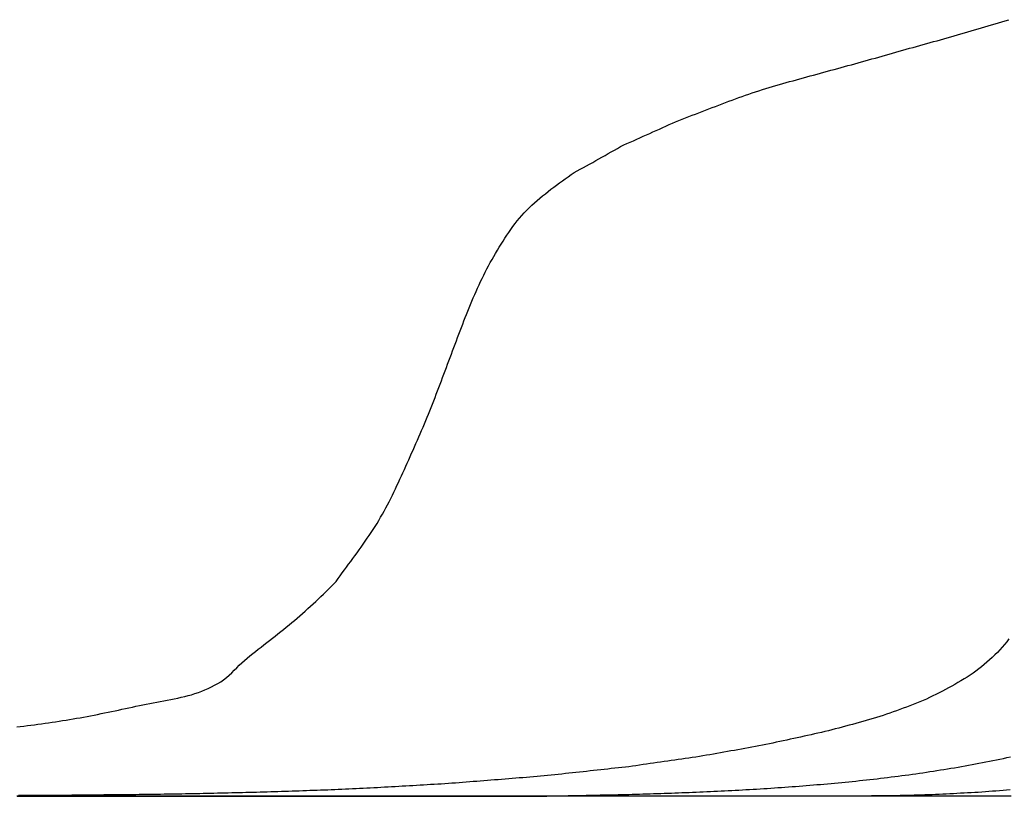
# Model space of a CAD drawing. Extents: x -4 to 218, y 0 to 27.
# Drawn here: x 162.83 to 190.63, y 0 to 21.82 of the extents above; entities that cross this region are included whole.
import ezdxf

# ---------------------------------------------------------------- set-up
doc = ezdxf.new("R2010")
doc.units = 0
doc.header["$MEASUREMENT"] = 0
doc.layers.add('Buttocks', color=7, linetype='Continuous')

msp = doc.modelspace()

# ---------------------------------------------------------------- linework, layer by layer
at = {"layer": 'Buttocks', "color": 135}
for points in [[(162.74918, 1.94852), (162.84846, 1.96056), (162.94765, 1.97281), (163.04691, 1.98531), (163.14622, 1.99806), (163.24535, 2.01104), (163.34442, 2.02428), (163.44353, 2.0378), (163.54259, 2.05158), (163.64163, 2.06567), (163.7406, 2.08005), (163.83951, 2.09474), (163.93831, 2.10975), (164.03709, 2.1251), (164.13594, 2.14083), (164.23463, 2.15692), (164.33336, 2.17342), (164.43178, 2.19029), (164.53027, 2.20763), (164.62874, 2.22543), (164.72713, 2.24368), (164.82535, 2.26234), (164.92357, 2.2814), (165.02168, 2.30083), (165.11961, 2.32058), (165.21764, 2.34066), (165.3156, 2.36102), (165.41333, 2.38159), (165.51123, 2.40239), (165.60907, 2.42336), (165.70677, 2.44441), (165.80452, 2.46554), (165.90227, 2.48669), (166.00006, 2.50779), (166.09789, 2.5288), (166.1958, 2.54964), (166.29352, 2.57018), (166.39156, 2.59044), (166.48952, 2.61024), (166.58771, 2.62955), (166.686, 2.64828), (166.78416, 2.66655), (166.8826, 2.68466), (166.98102, 2.70278), (167.0793, 2.72116), (167.17755, 2.74011), (167.27563, 2.75991), (167.37354, 2.7809), (167.47083, 2.80335), (167.56772, 2.82766), (167.66412, 2.8542), (167.75987, 2.8833), (167.85474, 2.91525), (167.94844, 2.95006), (168.04102, 2.9877), (168.13255, 3.02821), (168.22282, 3.07155), (168.31137, 3.11767), (168.39853, 3.16697), (168.48372, 3.21957), (168.56636, 3.27569), (168.64613, 3.33613), (168.7222, 3.4011), (168.79483, 3.46973), (168.8653, 3.54053), (168.93533, 3.61193), (169.00642, 3.68257), (169.07881, 3.75101), (169.1535, 3.81763), (169.22961, 3.88247), (169.30672, 3.94609), (169.38448, 4.0088), (169.46275, 4.07095), (169.54146, 4.13274), (169.62024, 4.19419), (169.69928, 4.25559), (169.77831, 4.31694), (169.85719, 4.37824), (169.93626, 4.4399), (170.01491, 4.50151), (170.09331, 4.56333), (170.17171, 4.6256), (170.24977, 4.68817), (170.32741, 4.75104), (170.40488, 4.81445), (170.48187, 4.87826), (170.55846, 4.94257), (170.63458, 5.00742), (170.71039, 5.07292), (170.78551, 5.13873), (170.86029, 5.20508), (170.93481, 5.27197), (171.00883, 5.33914), (171.08255, 5.40672), (171.15588, 5.47465), (171.2289, 5.54294), (171.30157, 5.61158), (171.37405, 5.68078), (171.44594, 5.75014), (171.51741, 5.81998), (171.58864, 5.89064), (171.65903, 5.96199), (171.72757, 6.03487), (171.78271, 6.11751), (171.84134, 6.19835), (171.90074, 6.27867), (171.96039, 6.3589), (172.0201, 6.43916), (172.0797, 6.51943), (172.13914, 6.59974), (172.19856, 6.68038), (172.25755, 6.76087), (172.31654, 6.8419), (172.37515, 6.92298), (172.43333, 7.00419), (172.4912, 7.08574), (172.54858, 7.16757), (172.6055, 7.24981), (172.66183, 7.33251), (172.71741, 7.41563), (172.772, 7.49908), (172.82593, 7.58345), (172.87898, 7.66849), (172.93098, 7.75401), (172.98184, 7.83991), (173.03174, 7.92655), (173.08064, 8.01384), (173.12848, 8.10171), (173.17525, 8.19), (173.22116, 8.27907), (173.26608, 8.36844), (173.31021, 8.45829), (173.35359, 8.54843), (173.3963, 8.63866), (173.43866, 8.7293), (173.48071, 8.82011), (173.52251, 8.91081), (173.56432, 9.00174), (173.60597, 9.09259), (173.64752, 9.18345), (173.68895, 9.27439), (173.73032, 9.36553), (173.77155, 9.45671), (173.8127, 9.54813), (173.85355, 9.63935), (173.89415, 9.7305), (173.93466, 9.822), (173.97491, 9.91345), (174.01506, 10.00524), (174.0549, 10.097), (174.09444, 10.18881), (174.13367, 10.28062), (174.17267, 10.3727), (174.21141, 10.46507), (174.24979, 10.55746), (174.28778, 10.64986), (174.3255, 10.74242), (174.36295, 10.83517), (174.40012, 10.92802), (174.43704, 11.02103), (174.47369, 11.11405), (174.51018, 11.20739), (174.54633, 11.30047), (174.58235, 11.39384), (174.61816, 11.48718), (174.65382, 11.58064), (174.68932, 11.67408), (174.72473, 11.76773), (174.75996, 11.86124), (174.79514, 11.95483), (174.83022, 12.04842), (174.8653, 12.14217), (174.90033, 12.23588), (174.93532, 12.32954), (174.97026, 12.42308), (175.00531, 12.51685), (175.04047, 12.61076), (175.07544, 12.70401), (175.11072, 12.79784), (175.14598, 12.89136), (175.18137, 12.98482), (175.21693, 13.07836), (175.25266, 13.17183), (175.28853, 13.26509), (175.32462, 13.35832), (175.36099, 13.45165), (175.39755, 13.54463), (175.43448, 13.63757), (175.4718, 13.73039), (175.50958, 13.82301), (175.54782, 13.91533), (175.58662, 14.00749), (175.62611, 14.09949), (175.66624, 14.19116), (175.70708, 14.28239), (175.7487, 14.37336), (175.79111, 14.4638), (175.83441, 14.55386), (175.87874, 14.64365), (175.92397, 14.73289), (175.97012, 14.82161), (176.01715, 14.90979), (176.06509, 14.99762), (176.11388, 15.08493), (176.16345, 15.17175), (176.21387, 15.25819), (176.26501, 15.34409), (176.31697, 15.42957), (176.36969, 15.51458), (176.4231, 15.59898), (176.47729, 15.68296), (176.53238, 15.76665), (176.58817, 15.84959), (176.64499, 15.93179), (176.70326, 16.01315), (176.76312, 16.09332), (176.82474, 16.17213), (176.88818, 16.24937), (176.95355, 16.32501), (177.02087, 16.39904), (177.08992, 16.47129), (177.16077, 16.54199), (177.233, 16.61091), (177.30687, 16.67851), (177.38187, 16.7445), (177.45799, 16.8092), (177.5352, 16.8729), (177.61316, 16.93566), (177.69168, 16.99754), (177.77072, 17.05866), (177.85031, 17.11919), (177.93044, 17.1792), (178.01089, 17.23857), (178.0918, 17.29745), (178.17294, 17.35567), (178.25471, 17.4135), (178.33702, 17.47074), (178.41983, 17.52703), (178.50476, 17.58074), (178.59406, 17.62497), (178.68158, 17.67229), (178.76944, 17.72044), (178.85677, 17.76863), (178.94421, 17.81711), (179.0316, 17.8657), (179.11894, 17.91441), (179.20598, 17.96305), (179.29337, 18.01197), (179.38068, 18.06095), (179.4679, 18.10995), (179.55527, 18.15914), (179.64211, 18.20815), (179.72952, 18.2577), (179.81801, 18.30435), (179.90901, 18.34456), (180.00032, 18.38508), (180.0918, 18.42576), (180.18303, 18.46641), (180.27438, 18.50719), (180.36555, 18.54796), (180.45686, 18.58887), (180.54816, 18.62987), (180.63942, 18.67098), (180.73067, 18.71223), (180.82166, 18.75359), (180.91257, 18.79527), (181.00346, 18.83778), (181.09268, 18.88286), (181.18506, 18.92087), (181.27773, 18.95781), (181.37067, 18.99442), (181.46379, 19.03086), (181.55704, 19.06717), (181.65009, 19.10329), (181.74347, 19.13944), (181.83662, 19.17544), (181.92998, 19.21145), (182.02339, 19.24745), (182.11678, 19.2834), (182.2101, 19.3193), (182.30365, 19.35526), (182.39697, 19.39107), (182.49026, 19.42677), (182.58398, 19.46248), (182.67737, 19.49784), (182.7711, 19.53304), (182.86502, 19.56791), (182.95879, 19.60228), (183.0527, 19.63623), (183.147, 19.66985), (183.24136, 19.70298), (183.33589, 19.73566), (183.43048, 19.76782), (183.52544, 19.79952), (183.62045, 19.83063), (183.71585, 19.86119), (183.81107, 19.89104), (183.90672, 19.9204), (184.00261, 19.94923), (184.09851, 19.9775), (184.19469, 20.0053), (184.29077, 20.03258), (184.38728, 20.05953), (184.48351, 20.08609), (184.57999, 20.11255), (184.67627, 20.13889), (184.77254, 20.16526), (184.86913, 20.19178), (184.96562, 20.21833), (185.06184, 20.24484), (185.1584, 20.27146), (185.25491, 20.29808), (185.35146, 20.32469), (185.44789, 20.35123), (185.54491, 20.37734), (185.64098, 20.40331), (185.73706, 20.42948), (185.83365, 20.45586), (185.93018, 20.48229), (186.02663, 20.50876), (186.12303, 20.53529), (186.21947, 20.56193), (186.3161, 20.58884), (186.412, 20.61709), (186.50806, 20.64392), (186.60439, 20.6704), (186.70078, 20.6968), (186.79724, 20.7232), (186.89362, 20.74958), (186.99022, 20.77607), (187.08658, 20.80256), (187.18318, 20.82926), (187.27946, 20.85617), (187.37589, 20.88493), (187.47101, 20.91438), (187.56699, 20.94165), (187.66327, 20.96864), (187.75958, 20.99549), (187.85602, 21.02227), (187.95238, 21.04898), (188.04872, 21.07567), (188.14497, 21.10233), (188.2413, 21.12903), (188.33755, 21.15574), (188.43425, 21.18263), (188.53036, 21.20944), (188.62685, 21.23645), (188.72296, 21.26345), (188.81915, 21.29058), (188.91545, 21.31786), (189.0117, 21.34524), (189.10776, 21.37268), (189.20398, 21.4003), (189.30031, 21.42805), (189.39613, 21.45577), (189.49228, 21.48369), (189.58824, 21.51163), (189.68413, 21.53962), (189.78017, 21.56772), (189.87625, 21.5959), (189.97214, 21.62409), (190.06786, 21.65232), (190.16377, 21.68069), (190.2598, 21.70919), (190.35571, 21.73776), (190.45152, 21.76641), (190.54718, 21.79512), (190.64305, 21.82402)], [(190.64871, 4.4212), (190.58844, 4.34138), (190.5257, 4.26349), (190.4606, 4.18752), (190.39331, 4.11348), (190.32402, 4.04131), (190.2531, 3.97081), (190.18088, 3.90168), (190.10757, 3.8338), (190.03273, 3.76739), (189.95616, 3.70299), (189.87805, 3.64038), (189.79903, 3.57914), (189.71933, 3.5186), (189.63965, 3.45892), (189.55626, 3.4033), (189.47137, 3.35039), (189.38632, 3.29777), (189.30086, 3.24545), (189.21526, 3.19392), (189.12898, 3.14336), (189.04207, 3.0942), (188.95422, 3.04635), (188.86562, 2.99956), (188.77681, 2.95359), (188.68768, 2.90809), (188.59845, 2.86307), (188.50899, 2.81851), (188.41931, 2.77467), (188.3289, 2.73251), (188.237, 2.69264), (188.14461, 2.65403), (188.05186, 2.61623), (187.95897, 2.57922), (187.8658, 2.54294), (187.77222, 2.50724), (187.67873, 2.47222), (187.58484, 2.43762), (187.49077, 2.40351), (187.39661, 2.36993), (187.30226, 2.33687), (187.20758, 2.3043), (187.11299, 2.2724), (187.01805, 2.24107), (186.92287, 2.21054), (186.82727, 2.18126), (186.73106, 2.15348), (186.63481, 2.12648), (186.53825, 2.09966), (186.44182, 2.07304), (186.34537, 2.04655), (186.2489, 2.02018), (186.15251, 1.99397), (186.05598, 1.96786), (185.9593, 1.94189), (185.86281, 1.91624), (185.76611, 1.89087), (185.6693, 1.86591), (185.57239, 1.84151), (185.4753, 1.81776), (185.37779, 1.79471), (185.2803, 1.77239), (185.18256, 1.75049), (185.08501, 1.72887), (184.98721, 1.70732), (184.88953, 1.68586), (184.79178, 1.66444), (184.69415, 1.64309), (184.59642, 1.62175), (184.49873, 1.60044), (184.40099, 1.57914), (184.30344, 1.55791), (184.20584, 1.53671), (184.108, 1.51552), (184.01025, 1.49471), (183.91225, 1.47455), (183.81421, 1.455), (183.71587, 1.43579), (183.61765, 1.41689), (183.51939, 1.39823), (183.42113, 1.37977), (183.3228, 1.36148), (183.22433, 1.34333), (183.12596, 1.32533), (183.02754, 1.30745), (182.92917, 1.28968), (182.8307, 1.27198), (182.73224, 1.25436), (182.63382, 1.2368), (182.53535, 1.21929), (182.43683, 1.20183), (182.33846, 1.18444), (182.24001, 1.16708), (182.14168, 1.1498), (182.04344, 1.13261), (181.94475, 1.11642), (181.84547, 1.10185), (181.74635, 1.08746), (181.64728, 1.0731), (181.54832, 1.05878), (181.44937, 1.04447), (181.35036, 1.03016), (181.25139, 1.01585), (181.15242, 1.00155), (181.05345, 0.98726), (180.95448, 0.97296), (180.85548, 0.95865), (180.75647, 0.94435), (180.65753, 0.93004), (180.55861, 0.91574), (180.45956, 0.90141), (180.36061, 0.88708), (180.26151, 0.87271), (180.16223, 0.85827), (180.06322, 0.84384), (179.96503, 0.83068), (179.86549, 0.81922), (179.76582, 0.80813), (179.6664, 0.79715), (179.56706, 0.78623), (179.46761, 0.77532), (179.36824, 0.76444), (179.26878, 0.75357), (179.16942, 0.74272), (179.0699, 0.73186), (178.9705, 0.72102), (178.87111, 0.71018), (178.77164, 0.69934), (178.67227, 0.68852), (178.57288, 0.6777), (178.4734, 0.66686), (178.37393, 0.65603), (178.27458, 0.64522), (178.17511, 0.63439), (178.07567, 0.62356), (177.97632, 0.61273), (177.87694, 0.60189), (177.7773, 0.59101), (177.67764, 0.5801), (177.57904, 0.56988), (177.47926, 0.56102), (177.37935, 0.55271), (177.27966, 0.54452), (177.18002, 0.53639), (177.08032, 0.52829), (176.98056, 0.52021), (176.88094, 0.51217), (176.78122, 0.50414), (176.68159, 0.49613), (176.58189, 0.48814), (176.48224, 0.48016), (176.38245, 0.4722), (176.28284, 0.46426), (176.18312, 0.45634), (176.08342, 0.44843), (175.98373, 0.44054), (175.88402, 0.43268), (175.78435, 0.42484), (175.68462, 0.41701), (175.58496, 0.40923), (175.48517, 0.40146), (175.38553, 0.39374), (175.2858, 0.38606), (175.18608, 0.37843), (175.08633, 0.37086), (174.98659, 0.36338), (174.88681, 0.35603), (174.78691, 0.34887), (174.6871, 0.34208), (174.58713, 0.33591), (174.48729, 0.33047), (174.38748, 0.32519), (174.28783, 0.31962), (174.18793, 0.31384), (174.08818, 0.30797), (173.98845, 0.30208), (173.88864, 0.29617), (173.78879, 0.29027), (173.68893, 0.28439), (173.58914, 0.27855), (173.48927, 0.27275), (173.38934, 0.267), (173.28954, 0.26131), (173.1897, 0.25567), (173.08989, 0.25011), (172.99002, 0.24461), (172.89009, 0.23919), (172.79027, 0.23385), (172.69037, 0.2286), (172.59056, 0.22344), (172.49065, 0.21838), (172.39072, 0.21343), (172.29091, 0.2086), (172.19096, 0.20389), (172.09109, 0.19931), (171.9912, 0.19486), (171.89128, 0.19054), (171.79132, 0.18633), (171.69142, 0.18224), (171.59145, 0.17826), (171.49153, 0.17438), (171.39165, 0.17059), (171.29172, 0.1669), (171.19173, 0.16329), (171.09184, 0.15977), (170.99179, 0.15631), (170.89188, 0.15294), (170.79196, 0.14963), (170.69193, 0.14638), (170.59198, 0.14318), (170.49202, 0.14002), (170.39212, 0.1369), (170.29214, 0.13379), (170.19225, 0.13067), (170.09235, 0.1275), (169.99257, 0.12421), (169.89258, 0.12071), (169.79282, 0.11716), (169.69269, 0.11375), (169.59259, 0.11062), (169.49271, 0.10776), (169.39265, 0.10507), (169.29256, 0.10249), (169.19266, 0.1), (169.09264, 0.09758), (168.99263, 0.09522), (168.8927, 0.0929), (168.79271, 0.09063), (168.69273, 0.0884), (168.59274, 0.0862), (168.49274, 0.08404), (168.39279, 0.08192), (168.29277, 0.07982), (168.19281, 0.07776), (168.09285, 0.07572), (167.99281, 0.07372), (167.89284, 0.07175), (167.79289, 0.06981), (167.69292, 0.06791), (167.59288, 0.06604), (167.49289, 0.0642), (167.39291, 0.0624), (167.29292, 0.06064), (167.1929, 0.05893), (167.09293, 0.05725), (166.99289, 0.05563), (166.89293, 0.05407), (166.79292, 0.05256), (166.69292, 0.0511), (166.59297, 0.04971), (166.4929, 0.04836), (166.3929, 0.04708), (166.29289, 0.04584), (166.19299, 0.04466), (166.09299, 0.04352), (165.99294, 0.04243), (165.89291, 0.04138), (165.79297, 0.04036), (165.69278, 0.03937), (165.59288, 0.03841), (165.49275, 0.03744), (165.39285, 0.03647), (165.29277, 0.03546), (165.19266, 0.0344), (165.09264, 0.03329), (164.99269, 0.03217), (164.89261, 0.03104), (164.79265, 0.02995), (164.69295, 0.0289), (164.59293, 0.02791), (164.49287, 0.02698), (164.39285, 0.0261), (164.2928, 0.02528), (164.19296, 0.0245), (164.0929, 0.02376), (163.99287, 0.02305), (163.89282, 0.02237), (163.79282, 0.0217), (163.69275, 0.02105), (163.59271, 0.02042), (163.49274, 0.0198), (163.39275, 0.0192), (163.29277, 0.0186), (163.19273, 0.01801), (163.09273, 0.01743), (162.99269, 0.01686), (162.8927, 0.0163), (162.79268, 0.01574)], [(162.75569, 0), (162.85574, 0), (162.95572, 0), (163.05571, 0), (163.15572, 0), (163.25577, 0), (163.35585, 0), (163.45581, 0), (163.55574, 0), (163.65585, 0), (163.75578, 0), (163.85576, 0), (163.95583, 0), (164.0558, 0), (164.15581, 0), (164.25594, 0), (164.35582, 0), (164.45583, 0), (164.5558, 0), (164.6559, 0), (164.75597, 0), (164.85583, 0), (164.95592, 0), (165.05592, 0), (165.15596, 0), (165.25591, 0), (165.35593, 0), (165.45598, 0), (165.55595, 0), (165.65598, 0), (165.75594, 0), (165.85588, 0), (165.95587, 0), (166.05597, 0), (166.15594, 0), (166.25598, 0), (166.35599, 0), (166.4561, 0), (166.55595, 0), (166.65601, 0), (166.75603, 0), (166.85608, 0), (166.95607, 0), (167.05611, 0), (167.15605, 0), (167.25606, 0), (167.35599, 0), (167.45613, 0), (167.55611, 0), (167.65616, 0), (167.75603, 0), (167.85616, 0), (167.95609, 0), (168.0562, 0), (168.15608, 0), (168.25612, 0), (168.35619, 0), (168.45615, 0), (168.55618, 0), (168.65617, 0), (168.7562, 0), (168.8562, 0), (168.95619, 0), (169.05618, 0), (169.15619, 0), (169.25618, 0), (169.35622, 0), (169.45622, 0), (169.55617, 0), (169.65617, 0), (169.75623, 0), (169.85625, 0), (169.95624, 0), (170.05635, 0), (170.15627, 0), (170.25629, 0), (170.35626, 0), (170.45634, 0), (170.55626, 0), (170.65625, 0), (170.75626, 0), (170.85628, 0), (170.95639, 0), (171.0564, 0), (171.1563, 0), (171.25636, 0), (171.35646, 0), (171.45634, 0), (171.55629, 0), (171.65642, 0), (171.75632, 0), (171.85645, 0), (171.95628, 0), (172.05641, 0), (172.15634, 0), (172.25648, 0), (172.35637, 0), (172.45644, 0), (172.55646, 0), (172.65639, 0), (172.75652, 0), (172.85645, 0), (172.95656, 0), (173.05652, 0), (173.15648, 0), (173.25645, 0), (173.35645, 0), (173.45654, 0), (173.55646, 0), (173.65651, 0), (173.75645, 0), (173.85651, 0), (173.95648, 0), (174.05652, 0), (174.15657, 0), (174.25656, 0), (174.35666, 0), (174.45663, 0), (174.55661, 0), (174.65668, 0), (174.75662, 0), (174.85669, 0), (174.95662, 0), (175.05672, 0), (175.15666, 0), (175.25677, 0), (175.35658, 0), (175.45667, 0), (175.55678, 0), (175.65663, 0), (175.75674, 0), (175.85666, 0), (175.95656, 0), (176.05673, 0), (176.15668, 0), (176.25665, 0), (176.35677, 0), (176.4567, 0), (176.55675, 0), (176.65669, 0), (176.75679, 0), (176.85683, 0), (176.95683, 0), (177.05676, 0), (177.15681, 0), (177.25673, 0), (177.33858, 0), (177.35757, 0.00036), (177.45715, 0.00219), (177.55701, 0.004), (177.65685, 0.00581), (177.75684, 0.00763), (177.8568, 0.00945), (177.95674, 0.01129), (178.05678, 0.01313), (178.15666, 0.01498), (178.25664, 0.01685), (178.35675, 0.01873), (178.45668, 0.02063), (178.55659, 0.02255), (178.65671, 0.02449), (178.75664, 0.02646), (178.85664, 0.02847), (178.95676, 0.0305), (179.05666, 0.03255), (179.15688, 0.03463), (179.25679, 0.03674), (179.35681, 0.03887), (179.4568, 0.04101), (179.55687, 0.04318), (179.65695, 0.04535), (179.7569, 0.0476), (179.85681, 0.05005), (179.95677, 0.0528), (180.05661, 0.05574), (180.15666, 0.05876), (180.25658, 0.06177), (180.35635, 0.06474), (180.45641, 0.0677), (180.55634, 0.07065), (180.65631, 0.07362), (180.75629, 0.07662), (180.85614, 0.07966), (180.95616, 0.08278), (181.05611, 0.086), (181.15622, 0.08938), (181.25627, 0.09293), (181.35606, 0.09666), (181.45583, 0.10055), (181.55588, 0.10456), (181.6559, 0.10865), (181.7556, 0.11279), (181.85551, 0.11699), (181.95538, 0.12126), (182.05533, 0.12559), (182.15524, 0.12999), (182.2552, 0.13446), (182.35506, 0.13901), (182.45496, 0.14365), (182.5549, 0.1484), (182.6548, 0.15325), (182.75468, 0.15823), (182.85457, 0.16334), (182.95442, 0.16857), (183.05426, 0.17395), (183.15405, 0.17946), (183.25395, 0.18512), (183.35381, 0.19091), (183.45358, 0.19682), (183.55347, 0.20285), (183.65334, 0.209), (183.75311, 0.21526), (183.85292, 0.22163), (183.95273, 0.22811), (184.05258, 0.23471), (184.15233, 0.24142), (184.25214, 0.24828), (184.35193, 0.25527), (184.45164, 0.26241), (184.55136, 0.26971), (184.65106, 0.27716), (184.75081, 0.28478), (184.85051, 0.29256), (184.95021, 0.30049), (185.04988, 0.30857), (185.14954, 0.3168), (185.24915, 0.32517), (185.34886, 0.3337), (185.44836, 0.34235), (185.54802, 0.35116), (185.64763, 0.36009), (185.74721, 0.36917), (185.84691, 0.3784), (185.94653, 0.38777), (186.04614, 0.3973), (186.14552, 0.40699), (186.24512, 0.41688), (186.34465, 0.427), (186.4442, 0.43739), (186.54361, 0.44805), (186.64282, 0.459), (186.74249, 0.47026), (186.84158, 0.48168), (186.94095, 0.49332), (187.04015, 0.50507), (187.13943, 0.51696), (187.23874, 0.52895), (187.3381, 0.54105), (187.43723, 0.55324), (187.53656, 0.56557), (187.63588, 0.57805), (187.7352, 0.59072), (187.83424, 0.60363), (187.93352, 0.61704), (188.03275, 0.63123), (188.13135, 0.64614), (188.23007, 0.6615), (188.3288, 0.67698), (188.42752, 0.6925), (188.52615, 0.70802), (188.625, 0.72361), (188.72382, 0.73922), (188.82268, 0.75488), (188.92149, 0.77056), (189.0201, 0.78627), (189.119, 0.80211), (189.21786, 0.81803), (189.3167, 0.83413), (189.41547, 0.85068), (189.51381, 0.86865), (189.61172, 0.88794), (189.70964, 0.90736), (189.80779, 0.92685), (189.9057, 0.9463), (190.0038, 0.96583), (190.10202, 0.98541), (190.20004, 1.005), (190.29813, 1.02466), (190.39615, 1.04438), (190.49419, 1.0642), (190.59218, 1.08418), (190.69029, 1.10448)], [(190.65337, 0), (190.55334, 0), (190.45331, 0), (190.3533, 0), (190.25331, 0), (190.15329, 0), (190.05327, 0), (189.95326, 0), (189.85318, 0), (189.7532, 0), (189.6532, 0), (189.55321, 0), (189.45322, 0), (189.35313, 0), (189.25316, 0), (189.15315, 0), (189.05316, 0), (188.95313, 0), (188.85309, 0), (188.75314, 0), (188.65298, 0), (188.55305, 0), (188.45297, 0), (188.35297, 0), (188.25298, 0), (188.15297, 0), (188.05295, 0), (187.95288, 0), (187.85289, 0), (187.75288, 0), (187.65285, 0), (187.5528, 0), (187.45285, 0), (187.35281, 0), (187.25279, 0), (187.15279, 0), (187.05283, 0), (186.9528, 0), (186.85284, 0), (186.75276, 0), (186.65277, 0), (186.55273, 0), (186.45274, 0), (186.35269, 0), (186.25269, 0), (186.15265, 0), (186.05267, 0), (185.95259, 0), (185.85258, 0), (185.75256, 0), (185.65254, 0), (185.55251, 0), (185.45256, 0), (185.35251, 0), (185.25249, 0), (185.15248, 0), (185.05247, 0), (184.95244, 0), (184.85243, 0), (184.75238, 0), (184.65239, 0), (184.55235, 0), (184.45235, 0), (184.35237, 0), (184.25238, 0), (184.15236, 0), (184.05232, 0), (183.95229, 0), (183.85226, 0), (183.75227, 0), (183.65225, 0), (183.5522, 0), (183.45216, 0), (183.35216, 0), (183.2522, 0), (183.15218, 0), (183.05211, 0), (182.95209, 0), (182.85211, 0), (182.75212, 0), (182.65207, 0), (182.55203, 0), (182.45207, 0), (182.35201, 0), (182.25201, 0), (182.15199, 0), (182.05196, 0), (181.95193, 0), (181.85196, 0), (181.75195, 0), (181.65192, 0), (181.55196, 0), (181.45192, 0), (181.35187, 0), (181.25185, 0), (181.15189, 0), (181.05183, 0), (180.95181, 0), (180.85178, 0), (180.7518, 0), (180.65175, 0), (180.55171, 0), (180.45169, 0), (180.35172, 0), (180.25172, 0), (180.1517, 0), (180.05167, 0), (179.95166, 0), (179.85164, 0), (179.75159, 0), (179.65155, 0), (179.55161, 0), (179.45152, 0), (179.35156, 0), (179.25156, 0), (179.1515, 0), (179.0515, 0), (178.95152, 0), (178.85152, 0), (178.75148, 0), (178.65143, 0), (178.55141, 0), (178.4514, 0), (178.35139, 0), (178.25139, 0), (178.15143, 0), (178.05136, 0), (177.95131, 0), (177.85133, 0), (177.75131, 0), (177.65128, 0), (177.55128, 0), (177.45123, 0), (177.35123, 0), (177.25117, 0), (177.15123, 0), (177.05122, 0), (176.95114, 0), (176.85112, 0), (176.75114, 0), (176.65112, 0), (176.55112, 0), (176.45105, 0), (176.35107, 0), (176.25104, 0), (176.15103, 0), (176.05103, 0), (175.951, 0), (175.85101, 0), (175.75096, 0), (175.65099, 0), (175.55092, 0), (175.45093, 0), (175.35091, 0), (175.25093, 0), (175.15091, 0), (175.05087, 0), (174.95091, 0), (174.85086, 0), (174.75079, 0), (174.65079, 0), (174.5508, 0), (174.45079, 0), (174.35077, 0), (174.25075, 0), (174.15074, 0), (174.05077, 0), (173.95068, 0), (173.85066, 0), (173.75069, 0), (173.65067, 0), (173.55066, 0), (173.45064, 0), (173.35063, 0), (173.2506, 0), (173.1506, 0), (173.05052, 0), (172.95053, 0), (172.85054, 0), (172.75052, 0), (172.6505, 0), (172.55052, 0), (172.45044, 0), (172.35042, 0), (172.25044, 0), (172.15044, 0), (172.0504, 0), (171.95039, 0), (171.85036, 0), (171.75038, 0), (171.65039, 0), (171.55035, 0), (171.4503, 0), (171.35028, 0), (171.25031, 0), (171.1503, 0), (171.05026, 0), (170.95024, 0), (170.85019, 0), (170.75018, 0), (170.65019, 0), (170.5502, 0), (170.45013, 0), (170.35011, 0), (170.25012, 0), (170.1501, 0), (170.05009, 0), (169.95006, 0), (169.85007, 0), (169.74995, 0), (169.64999, 0), (169.55002, 0), (169.44998, 0), (169.34996, 0), (169.24995, 0), (169.14993, 0), (169.04994, 0), (168.94992, 0), (168.84984, 0), (168.74991, 0), (168.64986, 0), (168.54984, 0), (168.44987, 0), (168.34984, 0), (168.24982, 0), (168.14981, 0), (168.04977, 0), (167.94977, 0), (167.84975, 0), (167.74969, 0), (167.64972, 0), (167.54968, 0), (167.44966, 0), (167.34967, 0), (167.24968, 0), (167.14963, 0), (167.04958, 0), (166.94958, 0), (166.84956, 0), (166.74962, 0), (166.6496, 0), (166.5495, 0), (166.44949, 0), (166.34952, 0), (166.2495, 0), (166.14944, 0), (166.04942, 0), (165.94943, 0), (165.84943, 0), (165.74942, 0), (165.64941, 0), (165.54942, 0), (165.44936, 0), (165.34941, 0), (165.24933, 0), (165.14934, 0), (165.0493, 0), (164.94931, 0), (164.84927, 0), (164.74927, 0), (164.64923, 0), (164.54921, 0), (164.44923, 0), (164.3492, 0), (164.24916, 0), (164.14919, 0), (164.04913, 0), (163.94914, 0), (163.84909, 0), (163.74905, 0), (163.64908, 0), (163.54904, 0), (163.44901, 0), (163.349, 0), (163.24902, 0), (163.14897, 0), (163.04898, 0), (162.94891, 0), (162.84895, 0), (162.74893, 0)], [(190.68434, 0), (190.58434, 0), (190.48424, 0), (190.38423, 0), (190.28418, 0), (190.18414, 0), (190.08411, 0), (189.98405, 0), (189.88403, 0), (189.78397, 0), (189.68394, 0), (189.58394, 0), (189.48383, 0), (189.38383, 0), (189.28377, 0), (189.18375, 0), (189.08369, 0), (188.9837, 0), (188.88364, 0), (188.78358, 0), (188.68359, 0), (188.58357, 0), (188.48349, 0), (188.38351, 0), (188.28342, 0), (188.18341, 0), (188.0834, 0), (187.98337, 0), (187.88333, 0), (187.78329, 0), (187.68326, 0), (187.58324, 0), (187.48317, 0), (187.3831, 0), (187.2831, 0), (187.18303, 0), (187.08304, 0), (186.98303, 0), (186.883, 0), (186.78297, 0), (186.68286, 0), (186.58282, 0), (186.48277, 0), (186.38272, 0), (186.28271, 0), (186.18266, 0), (186.08261, 0), (185.9826, 0), (185.88252, 0), (185.78256, 0), (185.68256, 0), (185.58246, 0), (185.48239, 0), (185.3824, 0), (185.28241, 0), (185.18239, 0), (185.08232, 0), (184.98224, 0), (184.88225, 0), (184.78217, 0), (184.68217, 0), (184.58212, 0), (184.4821, 0), (184.38208, 0), (184.28207, 0), (184.18205, 0), (184.08203, 0), (183.98203, 0), (183.88217, 0), (183.78224, 0), (183.68216, 0), (183.58206, 0), (183.48206, 0), (183.38184, 0), (183.28178, 0), (183.18175, 0), (183.08167, 0), (182.98158, 0), (182.88155, 0), (182.78154, 0), (182.68149, 0), (182.58145, 0), (182.4814, 0), (182.38142, 0), (182.28136, 0), (182.1813, 0), (182.0813, 0), (181.98126, 0), (181.88121, 0), (181.78113, 0), (181.68115, 0), (181.5811, 0), (181.48106, 0), (181.38106, 0), (181.28102, 0), (181.18094, 0), (181.08095, 0), (180.98088, 0), (180.88084, 0), (180.78081, 0), (180.68079, 0), (180.58076, 0), (180.48074, 0), (180.38071, 0), (180.28059, 0), (180.18057, 0), (180.08058, 0), (179.98053, 0), (179.88054, 0), (179.78047, 0), (179.68044, 0), (179.58041, 0), (179.48036, 0), (179.38034, 0), (179.28033, 0), (179.18028, 0), (179.08023, 0), (178.98021, 0), (178.88016, 0), (178.78009, 0), (178.6801, 0), (178.58006, 0), (178.48, 0), (178.37994, 0), (178.27994, 0), (178.17989, 0), (178.0799, 0), (177.97983, 0), (177.87979, 0), (177.77977, 0), (177.67975, 0), (177.57968, 0), (177.47964, 0), (177.37961, 0), (177.27959, 0), (177.17957, 0), (177.07953, 0), (176.97948, 0), (176.87946, 0), (176.77942, 0), (176.67935, 0), (176.57933, 0), (176.47932, 0), (176.37926, 0), (176.27921, 0), (176.17917, 0), (176.07912, 0), (175.97913, 0), (175.8791, 0), (175.77907, 0), (175.67906, 0), (175.57899, 0), (175.479, 0), (175.37888, 0), (175.27895, 0), (175.17886, 0), (175.07884, 0), (174.97878, 0), (174.87874, 0), (174.77872, 0), (174.6787, 0), (174.57866, 0), (174.47864, 0), (174.37857, 0), (174.27855, 0), (174.17851, 0), (174.07846, 0), (173.97842, 0), (173.8784, 0), (173.7784, 0), (173.67836, 0), (173.57837, 0), (173.47824, 0), (173.3783, 0), (173.27817, 0), (173.17816, 0), (173.07811, 0), (172.97804, 0), (172.87799, 0), (172.77797, 0), (172.67793, 0), (172.57796, 0), (172.47792, 0), (172.37788, 0), (172.27785, 0), (172.17781, 0), (172.07779, 0), (171.97771, 0), (171.87773, 0), (171.77765, 0), (171.6776, 0), (171.57759, 0), (171.47763, 0), (171.37752, 0), (171.27751, 0), (171.17741, 0), (171.07741, 0), (170.97736, 0), (170.87733, 0), (170.77727, 0), (170.67728, 0), (170.57722, 0), (170.4772, 0), (170.3772, 0), (170.27713, 0), (170.17706, 0), (170.07706, 0), (169.97704, 0), (169.87701, 0), (169.7769, 0), (169.67697, 0), (169.57687, 0), (169.47681, 0), (169.37675, 0), (169.27676, 0), (169.17676, 0), (169.07675, 0), (168.97665, 0), (168.87666, 0), (168.77658, 0), (168.67659, 0), (168.57658, 0), (168.4765, 0), (168.37651, 0), (168.27643, 0), (168.17642, 0), (168.07637, 0), (167.97632, 0), (167.87631, 0), (167.77625, 0), (167.67622, 0), (167.57619, 0), (167.47618, 0), (167.37611, 0), (167.27608, 0), (167.1761, 0), (167.07599, 0), (166.97598, 0), (166.87595, 0), (166.77588, 0), (166.67589, 0), (166.57579, 0), (166.47575, 0), (166.37579, 0), (166.27568, 0), (166.17569, 0), (166.07565, 0), (165.97559, 0), (165.87556, 0), (165.77551, 0), (165.67551, 0), (165.57549, 0), (165.4754, 0), (165.37537, 0), (165.27538, 0), (165.17531, 0), (165.07526, 0), (164.97528, 0), (164.87517, 0), (164.77518, 0), (164.67517, 0), (164.57512, 0), (164.47507, 0), (164.37509, 0), (164.27501, 0), (164.17503, 0), (164.07495, 0), (163.97491, 0), (163.87491, 0), (163.77489, 0), (163.67487, 0), (163.57477, 0), (163.47476, 0), (163.37468, 0), (163.27467, 0), (163.17464, 0), (163.0746, 0), (162.97453, 0), (162.87451, 0), (162.77449, 0)], [(190.68422, 0.17791), (190.58455, 0.16971), (190.48488, 0.16156), (190.38515, 0.15346), (190.28543, 0.14543), (190.18567, 0.13747), (190.08595, 0.12962), (189.9864, 0.12193), (189.88672, 0.11449), (189.78716, 0.10773), (189.68716, 0.10238), (189.58688, 0.09739), (189.48705, 0.09216), (189.38696, 0.08683), (189.287, 0.08148), (189.18712, 0.07614), (189.08717, 0.07082), (188.98724, 0.06556), (188.88741, 0.06039), (188.78752, 0.05532), (188.68762, 0.05044), (188.58786, 0.04588), (188.48792, 0.04195), (188.38799, 0.03902), (188.28799, 0.03665), (188.18784, 0.03384), (188.08771, 0.03074), (187.98766, 0.02763), (187.88765, 0.02463), (187.78758, 0.02181), (187.68761, 0.01925), (187.58755, 0.01701), (187.4875, 0.01512), (187.38747, 0.01354), (187.28754, 0.0122), (187.18736, 0.01104), (187.08739, 0.01002), (186.98759, 0.00906), (186.88762, 0.00795), (186.78751, 0.00652), (186.68727, 0.00542), (186.58728, 0.00454), (186.48705, 0.00375), (186.38698, 0.00301), (186.28696, 0.00229), (186.1868, 0.0016), (186.08679, 0.00092), (185.98666, 0.00025), (185.94902, 0), (185.8869, 0), (185.78694, 0), (185.68687, 0), (185.58679, 0), (185.48645, 0), (185.38641, 0), (185.28636, 0), (185.18631, 0), (185.08621, 0), (184.98616, 0), (184.88609, 0), (184.78604, 0), (184.68597, 0), (184.58601, 0), (184.48595, 0), (184.38591, 0), (184.28581, 0), (184.18579, 0), (184.08572, 0), (183.98567, 0), (183.88565, 0), (183.78557, 0), (183.68547, 0), (183.58548, 0), (183.48535, 0), (183.38536, 0), (183.28529, 0), (183.18521, 0), (183.08525, 0), (182.98518, 0), (182.88507, 0), (182.785, 0), (182.68503, 0), (182.58488, 0), (182.48489, 0), (182.38478, 0), (182.28487, 0), (182.18466, 0), (182.0847, 0), (181.98466, 0), (181.88457, 0), (181.78448, 0), (181.68449, 0), (181.58441, 0), (181.48439, 0), (181.38437, 0), (181.28429, 0), (181.18427, 0), (181.08417, 0), (180.98415, 0), (180.88409, 0), (180.78401, 0), (180.68398, 0), (180.58392, 0), (180.48386, 0), (180.38383, 0), (180.28375, 0), (180.18373, 0), (180.08365, 0), (179.98363, 0), (179.8835, 0), (179.78349, 0), (179.68344, 0), (179.58342, 0), (179.48335, 0), (179.38327, 0), (179.2832, 0), (179.18315, 0), (179.08311, 0), (178.98306, 0), (178.88303, 0), (178.78291, 0), (178.68292, 0), (178.58292, 0), (178.4828, 0), (178.38277, 0), (178.28271, 0), (178.18262, 0), (178.08261, 0), (177.98256, 0), (177.88252, 0), (177.78241, 0), (177.68242, 0), (177.58237, 0), (177.48232, 0), (177.38229, 0), (177.2822, 0), (177.1821, 0), (177.08208, 0), (176.98207, 0), (176.882, 0), (176.78194, 0), (176.68187, 0), (176.58182, 0), (176.48181, 0), (176.38174, 0), (176.28168, 0), (176.18164, 0), (176.08159, 0), (175.98158, 0), (175.88141, 0), (175.78142, 0), (175.68137, 0), (175.58128, 0), (175.48123, 0), (175.38123, 0), (175.28119, 0), (175.18108, 0), (175.08112, 0), (174.98106, 0), (174.88103, 0), (174.78094, 0), (174.68088, 0), (174.58084, 0), (174.4808, 0), (174.38072, 0), (174.28059, 0), (174.18062, 0), (174.08057, 0), (173.98053, 0), (173.88049, 0), (173.78041, 0), (173.68037, 0), (173.58031, 0), (173.48024, 0), (173.3802, 0), (173.28011, 0), (173.1801, 0), (173.08005, 0), (172.97997, 0), (172.8799, 0), (172.77991, 0), (172.67984, 0), (172.5798, 0), (172.47972, 0), (172.37968, 0), (172.27965, 0), (172.17958, 0), (172.07948, 0), (171.97945, 0), (171.87938, 0), (171.7794, 0), (171.67932, 0), (171.5793, 0), (171.47919, 0), (171.37917, 0), (171.27907, 0), (171.17903, 0), (171.07903, 0), (170.97891, 0), (170.87892, 0), (170.77885, 0), (170.6788, 0), (170.57877, 0), (170.47864, 0), (170.37865, 0), (170.27859, 0), (170.1785, 0), (170.07848, 0), (169.9785, 0), (169.8784, 0), (169.77829, 0), (169.6783, 0), (169.57825, 0), (169.47813, 0), (169.37808, 0), (169.27788, 0), (169.17789, 0), (169.07782, 0), (168.97769, 0), (168.87761, 0), (168.77759, 0), (168.67764, 0), (168.57745, 0), (168.47757, 0), (168.37756, 0), (168.27751, 0), (168.1776, 0), (168.07747, 0), (167.97746, 0), (167.87744, 0), (167.77734, 0), (167.67726, 0), (167.57724, 0), (167.47719, 0), (167.37711, 0), (167.27708, 0), (167.17699, 0), (167.0769, 0), (166.97694, 0), (166.87683, 0), (166.77684, 0), (166.67673, 0), (166.57668, 0), (166.4767, 0), (166.3766, 0), (166.27657, 0), (166.1765, 0), (166.07645, 0), (165.97636, 0), (165.87634, 0), (165.77631, 0), (165.67622, 0), (165.57616, 0), (165.47615, 0), (165.37604, 0), (165.27603, 0), (165.17595, 0), (165.07591, 0), (164.97586, 0), (164.87585, 0), (164.7758, 0), (164.67574, 0), (164.57567, 0), (164.4756, 0), (164.37555, 0), (164.27541, 0), (164.17543, 0), (164.07539, 0), (163.97533, 0), (163.87529, 0), (163.77524, 0), (163.67523, 0), (163.57512, 0), (163.47507, 0), (163.375, 0), (163.27499, 0), (163.17491, 0), (163.07486, 0), (162.97482, 0), (162.87479, 0), (162.77469, 0)], [(190.67982, 0), (190.57985, 0), (190.47977, 0), (190.37976, 0), (190.27975, 0), (190.17976, 0), (190.07973, 0), (189.97974, 0), (189.87964, 0), (189.77968, 0), (189.67966, 0), (189.57968, 0), (189.47968, 0), (189.37965, 0), (189.27966, 0), (189.1796, 0), (189.07962, 0), (188.97957, 0), (188.87959, 0), (188.77956, 0), (188.6795, 0), (188.57947, 0), (188.47952, 0), (188.3795, 0), (188.27946, 0), (188.17946, 0), (188.07942, 0), (187.97943, 0), (187.87946, 0), (187.77942, 0), (187.67938, 0), (187.57939, 0), (187.47932, 0), (187.37933, 0), (187.2793, 0), (187.17928, 0), (187.07925, 0), (186.97923, 0), (186.87915, 0), (186.77917, 0), (186.67918, 0), (186.5791, 0), (186.47913, 0), (186.37912, 0), (186.27911, 0), (186.17909, 0), (186.0791, 0), (185.97903, 0), (185.87901, 0), (185.7791, 0), (185.67902, 0), (185.57898, 0), (185.479, 0), (185.37897, 0), (185.27892, 0), (185.17891, 0), (185.0789, 0), (184.9789, 0), (184.87888, 0), (184.77887, 0), (184.6788, 0), (184.5788, 0), (184.47874, 0), (184.37878, 0), (184.27878, 0), (184.17868, 0), (184.0787, 0), (183.97867, 0), (183.87863, 0), (183.77867, 0), (183.67863, 0), (183.57864, 0), (183.47861, 0), (183.37863, 0), (183.27856, 0), (183.17854, 0), (183.07855, 0), (182.97849, 0), (182.87851, 0), (182.77849, 0), (182.6785, 0), (182.57851, 0), (182.47845, 0), (182.37837, 0), (182.27838, 0), (182.17836, 0), (182.07835, 0), (181.97838, 0), (181.87836, 0), (181.77834, 0), (181.67836, 0), (181.57835, 0), (181.47827, 0), (181.37825, 0), (181.27824, 0), (181.17822, 0), (181.07823, 0), (180.97824, 0), (180.87822, 0), (180.77812, 0), (180.67813, 0), (180.57814, 0), (180.4781, 0), (180.37814, 0), (180.27805, 0), (180.1781, 0), (180.07806, 0), (179.9781, 0), (179.87802, 0), (179.77802, 0), (179.67792, 0), (179.57796, 0), (179.47792, 0), (179.37791, 0), (179.27789, 0), (179.17789, 0), (179.0779, 0), (178.97781, 0), (178.87784, 0), (178.77789, 0), (178.67781, 0), (178.57782, 0), (178.47781, 0), (178.37775, 0), (178.27768, 0), (178.17769, 0), (178.07759, 0), (177.97757, 0), (177.87761, 0), (177.77745, 0), (177.67747, 0), (177.57736, 0), (177.47708, 0), (177.3782, 0), (177.27783, 0), (177.17766, 0), (177.07762, 0), (176.97755, 0), (176.87746, 0), (176.77747, 0), (176.67746, 0), (176.57742, 0), (176.47746, 0), (176.37741, 0), (176.27739, 0), (176.1774, 0), (176.07741, 0), (175.97734, 0), (175.8773, 0), (175.7773, 0), (175.67734, 0), (175.5773, 0), (175.47726, 0), (175.37724, 0), (175.27725, 0), (175.17723, 0), (175.07719, 0), (174.97719, 0), (174.87715, 0), (174.77715, 0), (174.67715, 0), (174.57712, 0), (174.47707, 0), (174.37706, 0), (174.27704, 0), (174.17706, 0), (174.07701, 0), (173.97705, 0), (173.87695, 0), (173.77695, 0), (173.67697, 0), (173.5769, 0), (173.47688, 0), (173.37689, 0), (173.27687, 0), (173.17686, 0), (173.0768, 0), (172.97687, 0), (172.87679, 0), (172.77681, 0), (172.67676, 0), (172.57681, 0), (172.4767, 0), (172.37674, 0), (172.27667, 0), (172.1767, 0), (172.07668, 0), (171.97664, 0), (171.87665, 0), (171.77664, 0), (171.67665, 0), (171.57661, 0), (171.47659, 0), (171.37656, 0), (171.27655, 0), (171.17653, 0), (171.07651, 0), (170.97653, 0), (170.87653, 0), (170.77647, 0), (170.6765, 0), (170.57652, 0), (170.47649, 0), (170.37642, 0), (170.27643, 0), (170.17647, 0), (170.07643, 0), (169.97638, 0), (169.87639, 0), (169.77634, 0), (169.67633, 0), (169.57626, 0), (169.47627, 0), (169.3763, 0), (169.27625, 0), (169.17622, 0), (169.07622, 0), (168.9762, 0), (168.87617, 0), (168.77614, 0), (168.67616, 0), (168.57613, 0), (168.4761, 0), (168.3761, 0), (168.27608, 0), (168.17606, 0), (168.076, 0), (167.97606, 0), (167.87602, 0), (167.77597, 0), (167.67596, 0), (167.57594, 0), (167.47594, 0), (167.37592, 0), (167.27589, 0), (167.17592, 0), (167.07584, 0), (166.97585, 0), (166.87584, 0), (166.77582, 0), (166.67583, 0), (166.57584, 0), (166.47581, 0), (166.37575, 0), (166.27573, 0), (166.17574, 0), (166.07574, 0), (165.97572, 0), (165.8757, 0), (165.77568, 0), (165.67567, 0), (165.57564, 0), (165.47566, 0), (165.37566, 0), (165.2756, 0), (165.17557, 0), (165.07558, 0), (164.97554, 0), (164.87553, 0), (164.77556, 0), (164.67548, 0), (164.5755, 0), (164.47546, 0), (164.37544, 0), (164.27541, 0), (164.17543, 0), (164.07539, 0), (163.97536, 0), (163.87534, 0), (163.77533, 0), (163.67532, 0), (163.57532, 0), (163.47531, 0), (163.37524, 0), (163.27521, 0), (163.17526, 0), (163.07521, 0), (162.97523, 0), (162.87518, 0), (162.77513, 0)], [(190.71638, 0), (190.6163, 0), (190.51624, 0), (190.41618, 0), (190.31613, 0), (190.21602, 0), (190.11595, 0), (190.01587, 0), (189.91582, 0), (189.81575, 0), (189.71567, 0), (189.61565, 0), (189.51556, 0), (189.41551, 0), (189.31543, 0), (189.21538, 0), (189.1153, 0), (189.01526, 0), (188.91518, 0), (188.81512, 0), (188.71504, 0), (188.61494, 0), (188.51486, 0), (188.41479, 0), (188.31474, 0), (188.21469, 0), (188.11464, 0), (188.01459, 0), (187.91447, 0), (187.81445, 0), (187.71436, 0), (187.61426, 0), (187.51427, 0), (187.41418, 0), (187.3141, 0), (187.21396, 0), (187.11395, 0), (187.01392, 0), (186.91379, 0), (186.81371, 0), (186.71367, 0), (186.61362, 0), (186.51352, 0), (186.41347, 0), (186.31342, 0), (186.21335, 0), (186.11331, 0), (186.01326, 0), (185.91316, 0), (185.8131, 0), (185.71301, 0), (185.61295, 0), (185.51288, 0), (185.41286, 0), (185.31276, 0), (185.21266, 0), (185.11261, 0), (185.01251, 0), (184.91248, 0), (184.81241, 0), (184.71236, 0), (184.61229, 0), (184.51218, 0), (184.41212, 0), (184.3121, 0), (184.21202, 0), (184.11197, 0), (184.01186, 0), (183.9118, 0), (183.81172, 0), (183.71169, 0), (183.6116, 0), (183.51152, 0), (183.41151, 0), (183.31142, 0), (183.2113, 0), (183.11125, 0), (183.01123, 0), (182.91115, 0), (182.81107, 0), (182.711, 0), (182.61095, 0), (182.51086, 0), (182.4108, 0), (182.31073, 0), (182.21068, 0), (182.11058, 0), (182.01047, 0), (181.91046, 0), (181.81044, 0), (181.71034, 0), (181.61023, 0), (181.51024, 0), (181.41011, 0), (181.31009, 0), (181.20998, 0), (181.10997, 0), (181.00987, 0), (180.90981, 0), (180.80972, 0), (180.70966, 0), (180.60959, 0), (180.50955, 0), (180.40945, 0), (180.30939, 0), (180.20935, 0), (180.10924, 0), (180.00923, 0), (179.90913, 0), (179.80907, 0), (179.70898, 0), (179.60895, 0), (179.50888, 0), (179.40878, 0), (179.30875, 0), (179.20865, 0), (179.1086, 0), (179.00854, 0), (178.90843, 0), (178.80841, 0), (178.70836, 0), (178.60825, 0), (178.50819, 0), (178.40814, 0), (178.30803, 0), (178.20796, 0), (178.10791, 0), (178.00786, 0), (177.90778, 0), (177.80774, 0), (177.70767, 0), (177.60759, 0), (177.50754, 0), (177.40742, 0), (177.30742, 0), (177.20732, 0), (177.10724, 0), (177.0072, 0), (176.90715, 0), (176.80705, 0), (176.70699, 0), (176.60693, 0), (176.50685, 0), (176.40681, 0), (176.30672, 0), (176.20665, 0), (176.10658, 0), (176.00647, 0), (175.90645, 0), (175.8064, 0), (175.70633, 0), (175.60629, 0), (175.50621, 0), (175.40613, 0), (175.30608, 0), (175.20598, 0), (175.10594, 0), (175.00586, 0), (174.90575, 0), (174.80574, 0), (174.70567, 0), (174.60558, 0), (174.50552, 0), (174.40547, 0), (174.30539, 0), (174.20532, 0), (174.10526, 0), (174.00516, 0), (173.90517, 0), (173.80504, 0), (173.70499, 0), (173.60489, 0), (173.5049, 0), (173.4048, 0), (173.30472, 0), (173.20464, 0), (173.10461, 0), (173.0045, 0), (172.90446, 0), (172.80435, 0), (172.70435, 0), (172.60426, 0), (172.5042, 0), (172.40413, 0), (172.30405, 0), (172.20399, 0), (172.10391, 0), (172.00385, 0), (171.90379, 0), (171.80374, 0), (171.70367, 0), (171.60361, 0), (171.50354, 0), (171.40349, 0), (171.30341, 0), (171.20332, 0), (171.10326, 0), (171.0032, 0), (170.90311, 0), (170.80307, 0), (170.70299, 0), (170.60291, 0), (170.50288, 0), (170.4028, 0), (170.30273, 0), (170.20267, 0), (170.10258, 0), (170.00253, 0), (169.90248, 0), (169.80238, 0), (169.70233, 0), (169.60226, 0), (169.50217, 0), (169.40213, 0), (169.30202, 0), (169.20201, 0), (169.10196, 0), (169.00188, 0), (168.90179, 0), (168.80176, 0), (168.70169, 0), (168.60159, 0), (168.50154, 0), (168.40147, 0), (168.30138, 0), (168.20129, 0), (168.10126, 0), (168.00119, 0), (167.90109, 0), (167.80109, 0), (167.701, 0), (167.60095, 0), (167.50087, 0), (167.40079, 0), (167.3007, 0), (167.20064, 0), (167.10059, 0), (167.00056, 0), (166.9005, 0), (166.80037, 0), (166.70033, 0), (166.60025, 0), (166.50018, 0), (166.40012, 0), (166.30006, 0), (166.19997, 0), (166.09991, 0), (165.99985, 0), (165.8998, 0), (165.79974, 0), (165.69966, 0), (165.59959, 0), (165.49954, 0), (165.39943, 0), (165.29939, 0), (165.19936, 0), (165.09926, 0), (164.99919, 0), (164.89911, 0), (164.79907, 0), (164.69899, 0), (164.59894, 0), (164.4989, 0), (164.39882, 0), (164.29874, 0), (164.19867, 0), (164.09859, 0), (163.99857, 0), (163.89847, 0), (163.79842, 0), (163.69833, 0), (163.59825, 0), (163.4982, 0), (163.39815, 0), (163.29805, 0), (163.19801, 0), (163.09793, 0), (162.99788, 0), (162.89783, 0), (162.79778, 0)], [(190.64723, 0), (190.54718, 0), (190.44711, 0), (190.347, 0), (190.24701, 0), (190.14691, 0), (190.04684, 0), (189.94682, 0), (189.84674, 0), (189.74673, 0), (189.64664, 0), (189.54655, 0), (189.44652, 0), (189.34644, 0), (189.24635, 0), (189.14632, 0), (189.04626, 0), (188.94621, 0), (188.84618, 0), (188.74611, 0), (188.64606, 0), (188.54597, 0), (188.44594, 0), (188.3459, 0), (188.24579, 0), (188.14574, 0), (188.04565, 0), (187.94568, 0), (187.8456, 0), (187.74548, 0), (187.64548, 0), (187.54536, 0), (187.44531, 0), (187.34526, 0), (187.24519, 0), (187.14511, 0), (187.04507, 0), (186.94499, 0), (186.84494, 0), (186.74489, 0), (186.64482, 0), (186.54478, 0), (186.4447, 0), (186.34462, 0), (186.2446, 0), (186.14452, 0), (186.04451, 0), (185.94446, 0), (185.84435, 0), (185.74432, 0), (185.6442, 0), (185.5442, 0), (185.44411, 0), (185.34402, 0), (185.24394, 0), (185.14392, 0), (185.04382, 0), (184.9438, 0), (184.84375, 0), (184.74368, 0), (184.64362, 0), (184.54353, 0), (184.44348, 0), (184.34348, 0), (184.24341, 0), (184.14331, 0), (184.04329, 0), (183.94322, 0), (183.84315, 0), (183.74312, 0), (183.64304, 0), (183.54294, 0), (183.44292, 0), (183.34288, 0), (183.24281, 0), (183.14273, 0), (183.04266, 0), (182.94257, 0), (182.84254, 0), (182.74252, 0), (182.64244, 0), (182.54234, 0), (182.44231, 0), (182.3423, 0), (182.24219, 0), (182.14218, 0), (182.04204, 0), (181.94199, 0), (181.84193, 0), (181.7419, 0), (181.64183, 0), (181.54179, 0), (181.4417, 0), (181.34163, 0), (181.24159, 0), (181.14153, 0), (181.04149, 0), (180.94139, 0), (180.84129, 0), (180.74127, 0), (180.64124, 0), (180.54118, 0), (180.44116, 0), (180.34105, 0), (180.241, 0), (180.14093, 0), (180.04086, 0), (179.94083, 0), (179.84071, 0), (179.74077, 0), (179.64064, 0), (179.54056, 0), (179.44051, 0), (179.34048, 0), (179.24039, 0), (179.14037, 0), (179.04027, 0), (178.94026, 0), (178.84012, 0), (178.7401, 0), (178.64006, 0), (178.53998, 0), (178.43993, 0), (178.33986, 0), (178.23979, 0), (178.13976, 0), (178.03966, 0), (177.93962, 0), (177.83958, 0), (177.73952, 0), (177.63943, 0), (177.5394, 0), (177.43932, 0), (177.33928, 0), (177.23924, 0), (177.13916, 0), (177.03909, 0), (176.93904, 0), (176.839, 0), (176.73894, 0), (176.63892, 0), (176.53882, 0), (176.43874, 0), (176.33871, 0), (176.23862, 0), (176.13858, 0), (176.0385, 0), (175.93845, 0), (175.83835, 0), (175.73836, 0), (175.63826, 0), (175.53818, 0), (175.43814, 0), (175.33809, 0), (175.23796, 0), (175.13797, 0), (175.03793, 0), (174.93784, 0), (174.83778, 0), (174.73772, 0), (174.63768, 0), (174.53761, 0), (174.43758, 0), (174.33746, 0), (174.23746, 0), (174.13737, 0), (174.03735, 0), (173.93724, 0), (173.83719, 0), (173.73712, 0), (173.63705, 0), (173.53699, 0), (173.43692, 0), (173.33691, 0), (173.23683, 0), (173.13675, 0), (173.03668, 0), (172.93663, 0), (172.83656, 0), (172.7365, 0), (172.63643, 0), (172.53642, 0), (172.43634, 0), (172.33632, 0), (172.23624, 0), (172.13617, 0), (172.03612, 0), (171.93607, 0), (171.83598, 0), (171.73593, 0), (171.63586, 0), (171.53584, 0), (171.43578, 0), (171.33571, 0), (171.23566, 0), (171.13553, 0), (171.03549, 0), (170.93546, 0), (170.83539, 0), (170.73532, 0), (170.63527, 0), (170.53523, 0), (170.43515, 0), (170.3351, 0), (170.23505, 0), (170.13498, 0), (170.03493, 0), (169.93489, 0), (169.83479, 0), (169.73476, 0), (169.6347, 0), (169.53467, 0), (169.43456, 0), (169.33449, 0), (169.23447, 0), (169.13443, 0), (169.03435, 0), (168.93428, 0), (168.83423, 0), (168.73416, 0), (168.63406, 0), (168.53403, 0), (168.43401, 0), (168.33392, 0), (168.23387, 0), (168.13373, 0), (168.03371, 0), (167.93364, 0), (167.83363, 0), (167.73351, 0), (167.63344, 0), (167.53345, 0), (167.43335, 0), (167.33334, 0), (167.23329, 0), (167.13321, 0), (167.03313, 0), (166.93306, 0), (166.83301, 0), (166.73297, 0), (166.63292, 0), (166.53285, 0), (166.43277, 0), (166.33269, 0), (166.23267, 0), (166.1326, 0), (166.0325, 0), (165.93245, 0), (165.83241, 0), (165.73235, 0), (165.63231, 0), (165.5322, 0), (165.43216, 0), (165.33212, 0), (165.23207, 0), (165.132, 0), (165.03194, 0), (164.93187, 0), (164.83177, 0), (164.73174, 0), (164.63173, 0), (164.53162, 0), (164.43156, 0), (164.3315, 0), (164.23148, 0), (164.13141, 0), (164.03136, 0), (163.93129, 0), (163.83125, 0), (163.73116, 0), (163.63113, 0), (163.53105, 0), (163.43098, 0), (163.33092, 0), (163.23088, 0), (163.13081, 0), (163.03076, 0), (162.93073, 0), (162.83066, 0)]]:
    msp.add_lwpolyline(points, dxfattribs=at)

doc.saveas('drawing.dxf')
